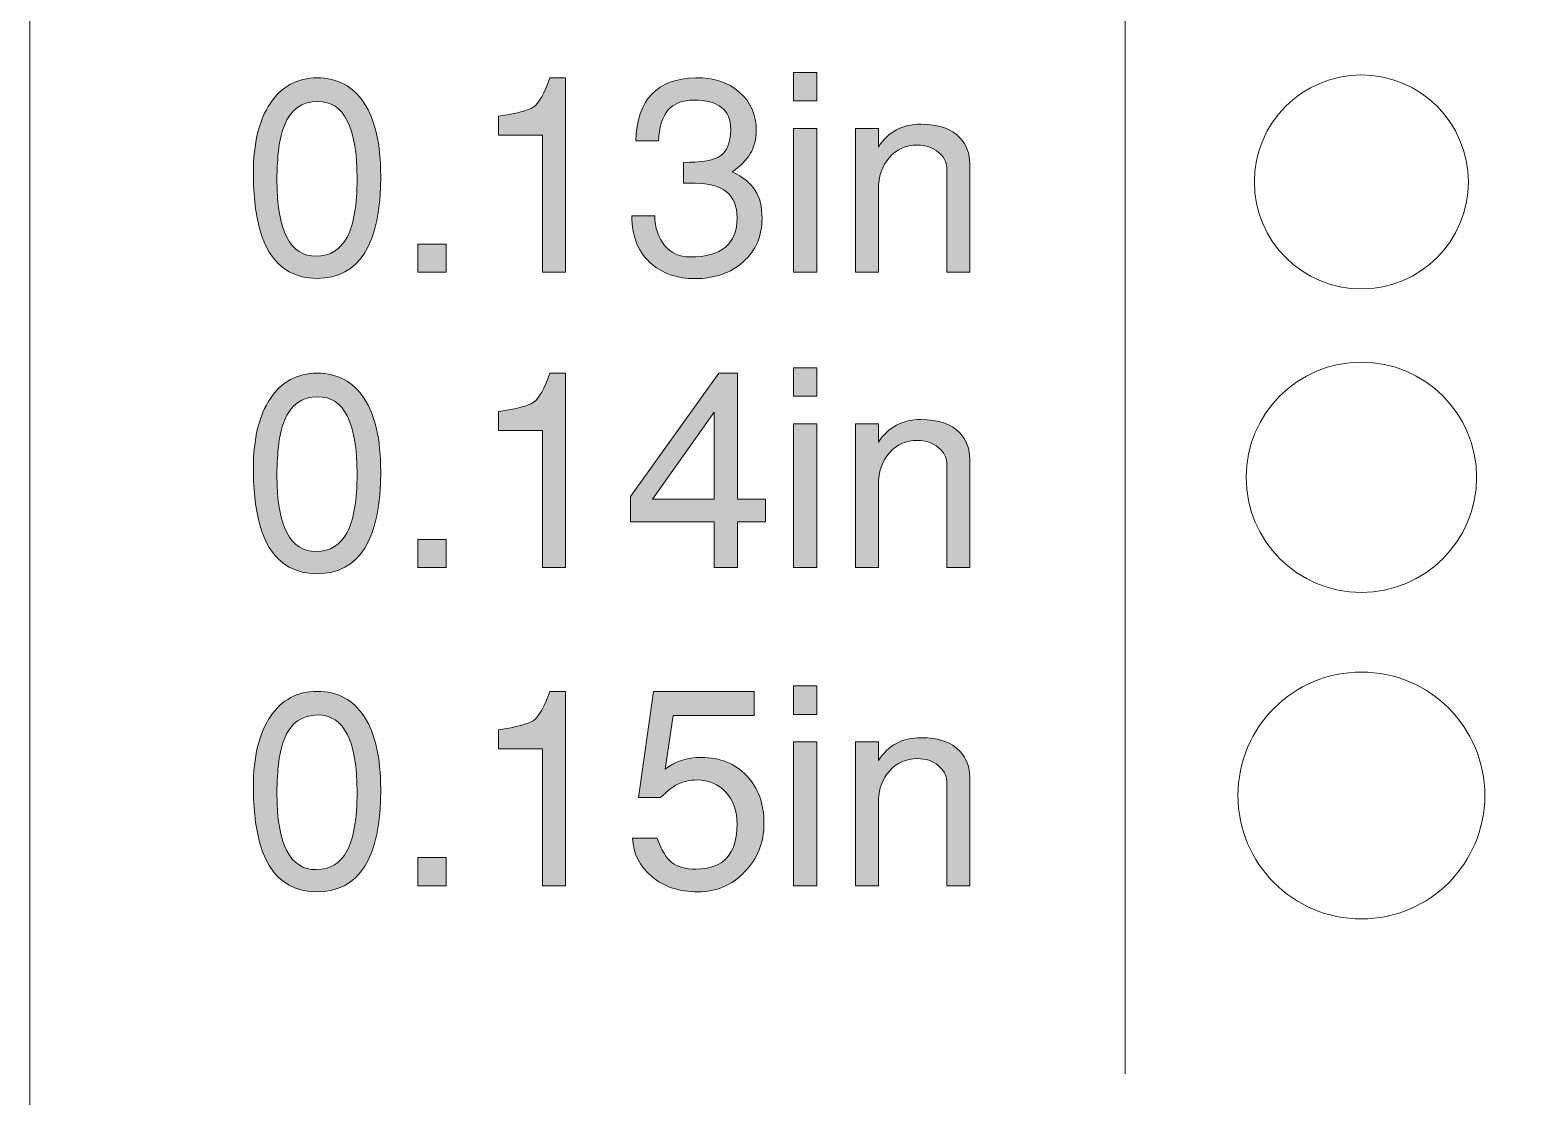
# Model space of a CAD drawing. Header units: inches. Extents: x 1.04 to 10.11, y -6.95 to -1.5.
# Drawn here: x 1.041 to 1.942, y -4.195 to -3.547 of the extents above; entities that cross this region are included whole.
import ezdxf

# ---------------------------------------------------------------- set-up
doc = ezdxf.new("R2010")
doc.units = ezdxf.units.IN
doc.header["$MEASUREMENT"] = 0
doc.layers.add('Layer 1', color=7, linetype='Continuous')

# ---------------------------------------------------------------- blocks, each defined once
blk = doc.blocks.new('block 88')
at = {"layer": 'Layer 1', "true_color": 0xed1f24}
h = blk.add_hatch(color=240, dxfattribs=at)
h.dxf.hatch_style = 2
edge = h.paths.add_edge_path()
edge.add_spline(control_points=[(1.2538, -3.63542), (1.2538, -3.67698), (1.24091, -3.69776), (1.21514, -3.69776), (1.18936, -3.69776), (1.17647, -3.67643), (1.17647, -3.63376), (1.17647, -3.61565), (1.17991, -3.60148), (1.1868, -3.59126), (1.19369, -3.58103), (1.20314, -3.57593), (1.21514, -3.57593), (1.22758, -3.57593), (1.23714, -3.58103), (1.2438, -3.59126), (1.25047, -3.60148), (1.2538, -3.6162), (1.2538, -3.63542)], knot_values=[0, 0, 0, 0, 1, 1, 1, 2, 2, 2, 3, 3, 3, 4, 4, 4, 5, 5, 5, 6, 6, 6, 6], degree=3, periodic=1)
edge = h.paths.add_edge_path()
edge.add_spline(control_points=[(1.23947, -3.63692), (1.23947, -3.60581), (1.23152, -3.59026), (1.21564, -3.59026), (1.20597, -3.59026), (1.19919, -3.59509), (1.1953, -3.60476), (1.1923, -3.6122), (1.1908, -3.62326), (1.1908, -3.63793), (1.1908, -3.66892), (1.19874, -3.68437), (1.21463, -3.68426), (1.22319, -3.68415), (1.22947, -3.68028), (1.23347, -3.67268), (1.23747, -3.66507), (1.23947, -3.65315), (1.23947, -3.63692)], knot_values=[0, 0, 0, 0, 1, 1, 1, 2, 2, 2, 3, 3, 3, 4, 4, 4, 5, 5, 5, 6, 6, 6, 6], degree=3, periodic=1)
h = blk.add_hatch(color=240, dxfattribs=at)
h.dxf.hatch_style = 2
edge = h.paths.add_edge_path()
edge.add_spline(control_points=[(1.36613, -3.69409), (1.36613, -3.69409), (1.35213, -3.69409), (1.35213, -3.69409), (1.35213, -3.69409), (1.35213, -3.61076), (1.35213, -3.61076), (1.35213, -3.61076), (1.3253, -3.61076), (1.3253, -3.61076), (1.3253, -3.61076), (1.3253, -3.59926), (1.3253, -3.59926), (1.33641, -3.59759), (1.34347, -3.59576), (1.34646, -3.59376), (1.35002, -3.59121), (1.35335, -3.58526), (1.35647, -3.57593), (1.35647, -3.57593), (1.36613, -3.57593), (1.36613, -3.57593), (1.36613, -3.57593), (1.36613, -3.69409), (1.36613, -3.69409)], knot_values=[0, 0, 0, 0, 1, 1, 1, 2, 2, 2, 3, 3, 3, 4, 4, 4, 5, 5, 5, 6, 6, 6, 7, 7, 7, 8, 8, 8, 8], degree=3, periodic=1)
h = blk.add_hatch(color=240, dxfattribs=at)
h.dxf.hatch_style = 2
edge = h.paths.add_edge_path()
edge.add_spline(control_points=[(1.48547, -3.66126), (1.48547, -3.67204), (1.48166, -3.68084), (1.47405, -3.68768), (1.46644, -3.69451), (1.45664, -3.69792), (1.44463, -3.69792), (1.43419, -3.69792), (1.42552, -3.69503), (1.41864, -3.68926), (1.41052, -3.68248), (1.40641, -3.67265), (1.4063, -3.65976), (1.4063, -3.65976), (1.4203, -3.65976), (1.4203, -3.65976), (1.42042, -3.66709), (1.42241, -3.67309), (1.4263, -3.67776), (1.43019, -3.68243), (1.43536, -3.68476), (1.44181, -3.68476), (1.4608, -3.68476), (1.4703, -3.67682), (1.4703, -3.66092), (1.4703, -3.64693), (1.46181, -3.63993), (1.4448, -3.63993), (1.44269, -3.63993), (1.44036, -3.63993), (1.43781, -3.63993), (1.43781, -3.63993), (1.43781, -3.62726), (1.43781, -3.62726), (1.44792, -3.62726), (1.45486, -3.62626), (1.45864, -3.62426), (1.46386, -3.62148), (1.46647, -3.61582), (1.46647, -3.60726), (1.46647, -3.59537), (1.45897, -3.58942), (1.44397, -3.58942), (1.43019, -3.58942), (1.42308, -3.5977), (1.42263, -3.61426), (1.42263, -3.61426), (1.40881, -3.61426), (1.40881, -3.61426), (1.40958, -3.58904), (1.42169, -3.57626), (1.44514, -3.57593), (1.45591, -3.5757), (1.46475, -3.57857), (1.47164, -3.58451), (1.47852, -3.59045), (1.48197, -3.59831), (1.48197, -3.60809), (1.48197, -3.61831), (1.47708, -3.62659), (1.46731, -3.63293), (1.47386, -3.63615), (1.47852, -3.63993), (1.4813, -3.64426), (1.48408, -3.64859), (1.48547, -3.65426), (1.48547, -3.66126)], knot_values=[0, 0, 0, 0, 1, 1, 1, 2, 2, 2, 3, 3, 3, 4, 4, 4, 5, 5, 5, 6, 6, 6, 7, 7, 7, 8, 8, 8, 9, 9, 9, 10, 10, 10, 11, 11, 11, 12, 12, 12, 13, 13, 13, 14, 14, 14, 15, 15, 15, 16, 16, 16, 17, 17, 17, 18, 18, 18, 19, 19, 19, 20, 20, 20, 21, 21, 21, 22, 22, 22, 22], degree=3, periodic=1)
h = blk.add_hatch(color=240, dxfattribs=at)
h.dxf.hatch_style = 2
h.paths.add_polyline_path([(1.51864, -3.58993), (1.50464, -3.58993), (1.50464, -3.57259), (1.51864, -3.57259)])
h.paths.add_polyline_path([(1.51864, -3.69409), (1.50464, -3.69409), (1.50464, -3.60659), (1.51864, -3.60659)])
h = blk.add_hatch(color=240, dxfattribs=at)
h.dxf.hatch_style = 2
edge = h.paths.add_edge_path()
edge.add_spline(control_points=[(1.61163, -3.69409), (1.61163, -3.69409), (1.59763, -3.69409), (1.59763, -3.69409), (1.59763, -3.69409), (1.59763, -3.63043), (1.59763, -3.63043), (1.59763, -3.62698), (1.59591, -3.62384), (1.59246, -3.62101), (1.58902, -3.61818), (1.5848, -3.61676), (1.57979, -3.61676), (1.5729, -3.61676), (1.56724, -3.61929), (1.5628, -3.62434), (1.55835, -3.6294), (1.55613, -3.63582), (1.55613, -3.64359), (1.55613, -3.64359), (1.55613, -3.69409), (1.55613, -3.69409), (1.55613, -3.69409), (1.54213, -3.69409), (1.54213, -3.69409), (1.54213, -3.69409), (1.54213, -3.60659), (1.54213, -3.60659), (1.54213, -3.60659), (1.55613, -3.60659), (1.55613, -3.60659), (1.55613, -3.60659), (1.55613, -3.61793), (1.55613, -3.61793), (1.56213, -3.6087), (1.57074, -3.60409), (1.58196, -3.60409), (1.59263, -3.60409), (1.60052, -3.60682), (1.60563, -3.61226), (1.60963, -3.61648), (1.61163, -3.62181), (1.61163, -3.62826), (1.61163, -3.62826), (1.61163, -3.69409), (1.61163, -3.69409)], knot_values=[0, 0, 0, 0, 1, 1, 1, 2, 2, 2, 3, 3, 3, 4, 4, 4, 5, 5, 5, 6, 6, 6, 7, 7, 7, 8, 8, 8, 9, 9, 9, 10, 10, 10, 11, 11, 11, 12, 12, 12, 13, 13, 13, 14, 14, 14, 15, 15, 15, 15], degree=3, periodic=1)
h = blk.add_hatch(color=240, dxfattribs=at)
h.dxf.hatch_style = 2
h.paths.add_polyline_path([(1.29363, -3.69409), (1.2763, -3.69409), (1.2763, -3.67693), (1.29363, -3.67693)])
at = {"layer": 'Layer 1', "lineweight": 0}
for points in [[(1.51864, -3.58993), (1.50464, -3.58993), (1.50464, -3.57259), (1.51864, -3.57259), (1.51864, -3.58993)], [(1.51864, -3.69409), (1.50464, -3.69409), (1.50464, -3.60659), (1.51864, -3.60659), (1.51864, -3.69409)], [(1.29363, -3.69409), (1.2763, -3.69409), (1.2763, -3.67693), (1.29363, -3.67693), (1.29363, -3.69409)]]:
    blk.add_lwpolyline(points, dxfattribs=at)
for points, knots in [([(1.2538, -3.63542), (1.2538, -3.67698), (1.24091, -3.69776), (1.21514, -3.69776), (1.18936, -3.69776), (1.17647, -3.67643), (1.17647, -3.63376), (1.17647, -3.61565), (1.17991, -3.60148), (1.1868, -3.59126), (1.19369, -3.58103), (1.20314, -3.57593), (1.21514, -3.57593), (1.22758, -3.57593), (1.23714, -3.58103), (1.2438, -3.59126), (1.25047, -3.60148), (1.2538, -3.6162), (1.2538, -3.63542)], [0, 0, 0, 0, 1, 1, 1, 2, 2, 2, 3, 3, 3, 4, 4, 4, 5, 5, 5, 6, 6, 6, 6]), ([(1.36613, -3.69409), (1.36613, -3.69409), (1.35213, -3.69409), (1.35213, -3.69409), (1.35213, -3.69409), (1.35213, -3.61076), (1.35213, -3.61076), (1.35213, -3.61076), (1.3253, -3.61076), (1.3253, -3.61076), (1.3253, -3.61076), (1.3253, -3.59926), (1.3253, -3.59926), (1.33641, -3.59759), (1.34347, -3.59576), (1.34646, -3.59376), (1.35002, -3.59121), (1.35335, -3.58526), (1.35647, -3.57593), (1.35647, -3.57593), (1.36613, -3.57593), (1.36613, -3.57593), (1.36613, -3.57593), (1.36613, -3.69409), (1.36613, -3.69409)], [0, 0, 0, 0, 1, 1, 1, 2, 2, 2, 3, 3, 3, 4, 4, 4, 5, 5, 5, 6, 6, 6, 7, 7, 7, 8, 8, 8, 8]), ([(1.48547, -3.66126), (1.48547, -3.67204), (1.48166, -3.68084), (1.47405, -3.68768), (1.46644, -3.69451), (1.45664, -3.69792), (1.44463, -3.69792), (1.43419, -3.69792), (1.42552, -3.69503), (1.41864, -3.68926), (1.41052, -3.68248), (1.40641, -3.67265), (1.4063, -3.65976), (1.4063, -3.65976), (1.4203, -3.65976), (1.4203, -3.65976), (1.42042, -3.66709), (1.42241, -3.67309), (1.4263, -3.67776), (1.43019, -3.68243), (1.43536, -3.68476), (1.44181, -3.68476), (1.4608, -3.68476), (1.4703, -3.67682), (1.4703, -3.66092), (1.4703, -3.64693), (1.46181, -3.63993), (1.4448, -3.63993), (1.44269, -3.63993), (1.44036, -3.63993), (1.43781, -3.63993), (1.43781, -3.63993), (1.43781, -3.62726), (1.43781, -3.62726), (1.44792, -3.62726), (1.45486, -3.62626), (1.45864, -3.62426), (1.46386, -3.62148), (1.46647, -3.61582), (1.46647, -3.60726), (1.46647, -3.59537), (1.45897, -3.58942), (1.44397, -3.58942), (1.43019, -3.58942), (1.42308, -3.5977), (1.42263, -3.61426), (1.42263, -3.61426), (1.40881, -3.61426), (1.40881, -3.61426), (1.40958, -3.58904), (1.42169, -3.57626), (1.44514, -3.57593), (1.45591, -3.5757), (1.46475, -3.57857), (1.47164, -3.58451), (1.47852, -3.59045), (1.48197, -3.59831), (1.48197, -3.60809), (1.48197, -3.61831), (1.47708, -3.62659), (1.46731, -3.63293), (1.47386, -3.63615), (1.47852, -3.63993), (1.4813, -3.64426), (1.48408, -3.64859), (1.48547, -3.65426), (1.48547, -3.66126)], [0, 0, 0, 0, 1, 1, 1, 2, 2, 2, 3, 3, 3, 4, 4, 4, 5, 5, 5, 6, 6, 6, 7, 7, 7, 8, 8, 8, 9, 9, 9, 10, 10, 10, 11, 11, 11, 12, 12, 12, 13, 13, 13, 14, 14, 14, 15, 15, 15, 16, 16, 16, 17, 17, 17, 18, 18, 18, 19, 19, 19, 20, 20, 20, 21, 21, 21, 22, 22, 22, 22]), ([(1.23947, -3.63692), (1.23947, -3.60581), (1.23152, -3.59026), (1.21564, -3.59026), (1.20597, -3.59026), (1.19919, -3.59509), (1.1953, -3.60476), (1.1923, -3.6122), (1.1908, -3.62326), (1.1908, -3.63793), (1.1908, -3.66892), (1.19874, -3.68437), (1.21463, -3.68426), (1.22319, -3.68415), (1.22947, -3.68028), (1.23347, -3.67268), (1.23747, -3.66507), (1.23947, -3.65315), (1.23947, -3.63692)], [0, 0, 0, 0, 1, 1, 1, 2, 2, 2, 3, 3, 3, 4, 4, 4, 5, 5, 5, 6, 6, 6, 6]), ([(1.61163, -3.69409), (1.61163, -3.69409), (1.59763, -3.69409), (1.59763, -3.69409), (1.59763, -3.69409), (1.59763, -3.63043), (1.59763, -3.63043), (1.59763, -3.62698), (1.59591, -3.62384), (1.59246, -3.62101), (1.58902, -3.61818), (1.5848, -3.61676), (1.57979, -3.61676), (1.5729, -3.61676), (1.56724, -3.61929), (1.5628, -3.62434), (1.55835, -3.6294), (1.55613, -3.63582), (1.55613, -3.64359), (1.55613, -3.64359), (1.55613, -3.69409), (1.55613, -3.69409), (1.55613, -3.69409), (1.54213, -3.69409), (1.54213, -3.69409), (1.54213, -3.69409), (1.54213, -3.60659), (1.54213, -3.60659), (1.54213, -3.60659), (1.55613, -3.60659), (1.55613, -3.60659), (1.55613, -3.60659), (1.55613, -3.61793), (1.55613, -3.61793), (1.56213, -3.6087), (1.57074, -3.60409), (1.58196, -3.60409), (1.59263, -3.60409), (1.60052, -3.60682), (1.60563, -3.61226), (1.60963, -3.61648), (1.61163, -3.62181), (1.61163, -3.62826), (1.61163, -3.62826), (1.61163, -3.69409), (1.61163, -3.69409)], [0, 0, 0, 0, 1, 1, 1, 2, 2, 2, 3, 3, 3, 4, 4, 4, 5, 5, 5, 6, 6, 6, 7, 7, 7, 8, 8, 8, 9, 9, 9, 10, 10, 10, 11, 11, 11, 12, 12, 12, 13, 13, 13, 14, 14, 14, 15, 15, 15, 15])]:
    blk.add_open_spline(points, degree=3, knots=knots, dxfattribs=at)
blk = doc.blocks.new('block 87')
at = {"layer": 'Layer 1'}
blk.add_blockref('block 88', (0, 0), dxfattribs=at)
blk = doc.blocks.new('block 86')
at = {"layer": 'Layer 1'}
blk.add_blockref('block 87', (0, 0), dxfattribs=at)
blk = doc.blocks.new('block 85')
at = {"layer": 'Layer 1', "color": 7, "lineweight": 5, "true_color": 0xffffff}
blk.add_open_spline([(1.84949, -3.57416), (1.8854, -3.57416), (1.9145, -3.60327), (1.9145, -3.63919), (1.9145, -3.67508), (1.8854, -3.70418), (1.84949, -3.70418), (1.81361, -3.70418), (1.7845, -3.67508), (1.7845, -3.63919), (1.7845, -3.60327), (1.81361, -3.57416), (1.84949, -3.57416)], degree=3, knots=[0, 0, 0, 0, 1, 1, 1, 2, 2, 2, 3, 3, 3, 4, 4, 4, 4], dxfattribs=at)
at = {"layer": 'Layer 1'}
blk.add_blockref('block 86', (0, 0), dxfattribs=at)
blk = doc.blocks.new('block 92')
at = {"layer": 'Layer 1', "true_color": 0xed1f24}
h = blk.add_hatch(color=240, dxfattribs=at)
h.dxf.hatch_style = 2
edge = h.paths.add_edge_path()
edge.add_spline(control_points=[(1.2538, -3.8149), (1.2538, -3.85646), (1.24091, -3.87724), (1.21514, -3.87724), (1.18936, -3.87724), (1.17647, -3.8559), (1.17647, -3.81323), (1.17647, -3.79513), (1.17991, -3.78096), (1.1868, -3.77074), (1.19369, -3.76051), (1.20314, -3.75541), (1.21514, -3.75541), (1.22758, -3.75541), (1.23714, -3.76051), (1.2438, -3.77074), (1.25047, -3.78096), (1.2538, -3.79568), (1.2538, -3.8149)], knot_values=[0, 0, 0, 0, 1, 1, 1, 2, 2, 2, 3, 3, 3, 4, 4, 4, 5, 5, 5, 6, 6, 6, 6], degree=3, periodic=1)
edge = h.paths.add_edge_path()
edge.add_spline(control_points=[(1.23947, -3.8164), (1.23947, -3.78529), (1.23152, -3.76973), (1.21564, -3.76973), (1.20597, -3.76973), (1.19919, -3.77457), (1.1953, -3.78423), (1.1923, -3.79168), (1.1908, -3.80273), (1.1908, -3.8174), (1.1908, -3.8484), (1.19874, -3.86385), (1.21463, -3.86374), (1.22319, -3.86363), (1.22947, -3.85976), (1.23347, -3.85215), (1.23747, -3.84454), (1.23947, -3.83263), (1.23947, -3.8164)], knot_values=[0, 0, 0, 0, 1, 1, 1, 2, 2, 2, 3, 3, 3, 4, 4, 4, 5, 5, 5, 6, 6, 6, 6], degree=3, periodic=1)
h = blk.add_hatch(color=240, dxfattribs=at)
h.dxf.hatch_style = 2
edge = h.paths.add_edge_path()
edge.add_spline(control_points=[(1.36613, -3.87357), (1.36613, -3.87357), (1.35213, -3.87357), (1.35213, -3.87357), (1.35213, -3.87357), (1.35213, -3.79024), (1.35213, -3.79024), (1.35213, -3.79024), (1.3253, -3.79024), (1.3253, -3.79024), (1.3253, -3.79024), (1.3253, -3.77873), (1.3253, -3.77873), (1.33641, -3.77707), (1.34347, -3.77523), (1.34646, -3.77323), (1.35002, -3.77068), (1.35335, -3.76474), (1.35647, -3.75541), (1.35647, -3.75541), (1.36613, -3.75541), (1.36613, -3.75541), (1.36613, -3.75541), (1.36613, -3.87357), (1.36613, -3.87357)], knot_values=[0, 0, 0, 0, 1, 1, 1, 2, 2, 2, 3, 3, 3, 4, 4, 4, 5, 5, 5, 6, 6, 6, 7, 7, 7, 8, 8, 8, 8], degree=3, periodic=1)
h = blk.add_hatch(color=240, dxfattribs=at)
h.dxf.hatch_style = 2
h.paths.add_polyline_path([(1.48764, -3.84574), (1.47047, -3.84574), (1.47047, -3.87357), (1.45647, -3.87357), (1.45647, -3.84574), (1.40564, -3.84574), (1.40564, -3.83023), (1.4593, -3.75541), (1.47047, -3.75541), (1.47047, -3.8319), (1.48764, -3.8319)])
h.paths.add_polyline_path([(1.45647, -3.8319), (1.45647, -3.77908), (1.419, -3.8319)])
h = blk.add_hatch(color=240, dxfattribs=at)
h.dxf.hatch_style = 2
h.paths.add_polyline_path([(1.51864, -3.7694), (1.50464, -3.7694), (1.50464, -3.75207), (1.51864, -3.75207)])
h.paths.add_polyline_path([(1.51864, -3.87357), (1.50464, -3.87357), (1.50464, -3.78607), (1.51864, -3.78607)])
h = blk.add_hatch(color=240, dxfattribs=at)
h.dxf.hatch_style = 2
edge = h.paths.add_edge_path()
edge.add_spline(control_points=[(1.61163, -3.87357), (1.61163, -3.87357), (1.59763, -3.87357), (1.59763, -3.87357), (1.59763, -3.87357), (1.59763, -3.8099), (1.59763, -3.8099), (1.59763, -3.80646), (1.59591, -3.80332), (1.59246, -3.80048), (1.58902, -3.79765), (1.5848, -3.79624), (1.57979, -3.79624), (1.5729, -3.79624), (1.56724, -3.79877), (1.5628, -3.80382), (1.55835, -3.80888), (1.55613, -3.81529), (1.55613, -3.82307), (1.55613, -3.82307), (1.55613, -3.87357), (1.55613, -3.87357), (1.55613, -3.87357), (1.54213, -3.87357), (1.54213, -3.87357), (1.54213, -3.87357), (1.54213, -3.78607), (1.54213, -3.78607), (1.54213, -3.78607), (1.55613, -3.78607), (1.55613, -3.78607), (1.55613, -3.78607), (1.55613, -3.7974), (1.55613, -3.7974), (1.56213, -3.78818), (1.57074, -3.78357), (1.58196, -3.78357), (1.59263, -3.78357), (1.60052, -3.7863), (1.60563, -3.79173), (1.60963, -3.79596), (1.61163, -3.80129), (1.61163, -3.80773), (1.61163, -3.80773), (1.61163, -3.87357), (1.61163, -3.87357)], knot_values=[0, 0, 0, 0, 1, 1, 1, 2, 2, 2, 3, 3, 3, 4, 4, 4, 5, 5, 5, 6, 6, 6, 7, 7, 7, 8, 8, 8, 9, 9, 9, 10, 10, 10, 11, 11, 11, 12, 12, 12, 13, 13, 13, 14, 14, 14, 15, 15, 15, 15], degree=3, periodic=1)
h = blk.add_hatch(color=240, dxfattribs=at)
h.dxf.hatch_style = 2
h.paths.add_polyline_path([(1.29363, -3.87357), (1.2763, -3.87357), (1.2763, -3.8564), (1.29363, -3.8564)])
at = {"layer": 'Layer 1', "lineweight": 0}
for points in [[(1.48764, -3.84574), (1.47047, -3.84574), (1.47047, -3.87357), (1.45647, -3.87357), (1.45647, -3.84574), (1.40564, -3.84574), (1.40564, -3.83023), (1.4593, -3.75541), (1.47047, -3.75541), (1.47047, -3.8319), (1.48764, -3.8319), (1.48764, -3.84574)], [(1.51864, -3.7694), (1.50464, -3.7694), (1.50464, -3.75207), (1.51864, -3.75207), (1.51864, -3.7694)], [(1.45647, -3.8319), (1.45647, -3.77908), (1.419, -3.8319), (1.45647, -3.8319)], [(1.51864, -3.87357), (1.50464, -3.87357), (1.50464, -3.78607), (1.51864, -3.78607), (1.51864, -3.87357)], [(1.29363, -3.87357), (1.2763, -3.87357), (1.2763, -3.8564), (1.29363, -3.8564), (1.29363, -3.87357)]]:
    blk.add_lwpolyline(points, dxfattribs=at)
for points, knots in [([(1.2538, -3.8149), (1.2538, -3.85646), (1.24091, -3.87724), (1.21514, -3.87724), (1.18936, -3.87724), (1.17647, -3.8559), (1.17647, -3.81323), (1.17647, -3.79513), (1.17991, -3.78096), (1.1868, -3.77074), (1.19369, -3.76051), (1.20314, -3.75541), (1.21514, -3.75541), (1.22758, -3.75541), (1.23714, -3.76051), (1.2438, -3.77074), (1.25047, -3.78096), (1.2538, -3.79568), (1.2538, -3.8149)], [0, 0, 0, 0, 1, 1, 1, 2, 2, 2, 3, 3, 3, 4, 4, 4, 5, 5, 5, 6, 6, 6, 6]), ([(1.36613, -3.87357), (1.36613, -3.87357), (1.35213, -3.87357), (1.35213, -3.87357), (1.35213, -3.87357), (1.35213, -3.79024), (1.35213, -3.79024), (1.35213, -3.79024), (1.3253, -3.79024), (1.3253, -3.79024), (1.3253, -3.79024), (1.3253, -3.77873), (1.3253, -3.77873), (1.33641, -3.77707), (1.34347, -3.77523), (1.34646, -3.77323), (1.35002, -3.77068), (1.35335, -3.76474), (1.35647, -3.75541), (1.35647, -3.75541), (1.36613, -3.75541), (1.36613, -3.75541), (1.36613, -3.75541), (1.36613, -3.87357), (1.36613, -3.87357)], [0, 0, 0, 0, 1, 1, 1, 2, 2, 2, 3, 3, 3, 4, 4, 4, 5, 5, 5, 6, 6, 6, 7, 7, 7, 8, 8, 8, 8]), ([(1.23947, -3.8164), (1.23947, -3.78529), (1.23152, -3.76973), (1.21564, -3.76973), (1.20597, -3.76973), (1.19919, -3.77457), (1.1953, -3.78423), (1.1923, -3.79168), (1.1908, -3.80273), (1.1908, -3.8174), (1.1908, -3.8484), (1.19874, -3.86385), (1.21463, -3.86374), (1.22319, -3.86363), (1.22947, -3.85976), (1.23347, -3.85215), (1.23747, -3.84454), (1.23947, -3.83263), (1.23947, -3.8164)], [0, 0, 0, 0, 1, 1, 1, 2, 2, 2, 3, 3, 3, 4, 4, 4, 5, 5, 5, 6, 6, 6, 6]), ([(1.61163, -3.87357), (1.61163, -3.87357), (1.59763, -3.87357), (1.59763, -3.87357), (1.59763, -3.87357), (1.59763, -3.8099), (1.59763, -3.8099), (1.59763, -3.80646), (1.59591, -3.80332), (1.59246, -3.80048), (1.58902, -3.79765), (1.5848, -3.79624), (1.57979, -3.79624), (1.5729, -3.79624), (1.56724, -3.79877), (1.5628, -3.80382), (1.55835, -3.80888), (1.55613, -3.81529), (1.55613, -3.82307), (1.55613, -3.82307), (1.55613, -3.87357), (1.55613, -3.87357), (1.55613, -3.87357), (1.54213, -3.87357), (1.54213, -3.87357), (1.54213, -3.87357), (1.54213, -3.78607), (1.54213, -3.78607), (1.54213, -3.78607), (1.55613, -3.78607), (1.55613, -3.78607), (1.55613, -3.78607), (1.55613, -3.7974), (1.55613, -3.7974), (1.56213, -3.78818), (1.57074, -3.78357), (1.58196, -3.78357), (1.59263, -3.78357), (1.60052, -3.7863), (1.60563, -3.79173), (1.60963, -3.79596), (1.61163, -3.80129), (1.61163, -3.80773), (1.61163, -3.80773), (1.61163, -3.87357), (1.61163, -3.87357)], [0, 0, 0, 0, 1, 1, 1, 2, 2, 2, 3, 3, 3, 4, 4, 4, 5, 5, 5, 6, 6, 6, 7, 7, 7, 8, 8, 8, 9, 9, 9, 10, 10, 10, 11, 11, 11, 12, 12, 12, 13, 13, 13, 14, 14, 14, 15, 15, 15, 15])]:
    blk.add_open_spline(points, degree=3, knots=knots, dxfattribs=at)
blk = doc.blocks.new('block 91')
at = {"layer": 'Layer 1'}
blk.add_blockref('block 92', (0, 0), dxfattribs=at)
blk = doc.blocks.new('block 90')
at = {"layer": 'Layer 1'}
blk.add_blockref('block 91', (0, 0), dxfattribs=at)
blk = doc.blocks.new('block 89')
at = {"layer": 'Layer 1', "color": 7, "lineweight": 5, "true_color": 0xffffff}
blk.add_open_spline([(1.84949, -3.74865), (1.88816, -3.74865), (1.91949, -3.78001), (1.91949, -3.81866), (1.91949, -3.85732), (1.88816, -3.88865), (1.84949, -3.88865), (1.81084, -3.88865), (1.77951, -3.85732), (1.77951, -3.81866), (1.77951, -3.78001), (1.81084, -3.74865), (1.84949, -3.74865)], degree=3, knots=[0, 0, 0, 0, 1, 1, 1, 2, 2, 2, 3, 3, 3, 4, 4, 4, 4], dxfattribs=at)
at = {"layer": 'Layer 1'}
blk.add_blockref('block 90', (0, 0), dxfattribs=at)
blk = doc.blocks.new('block 96')
at = {"layer": 'Layer 1', "true_color": 0xed1f24}
h = blk.add_hatch(color=240, dxfattribs=at)
h.dxf.hatch_style = 2
edge = h.paths.add_edge_path()
edge.add_spline(control_points=[(1.2538, -4.00827), (1.2538, -4.04983), (1.24091, -4.0706), (1.21514, -4.0706), (1.18936, -4.0706), (1.17647, -4.04927), (1.17647, -4.0066), (1.17647, -3.98849), (1.17991, -3.97432), (1.1868, -3.9641), (1.19369, -3.95388), (1.20314, -3.94877), (1.21514, -3.94877), (1.22758, -3.94877), (1.23714, -3.95388), (1.2438, -3.9641), (1.25047, -3.97432), (1.2538, -3.98905), (1.2538, -4.00827)], knot_values=[0, 0, 0, 0, 1, 1, 1, 2, 2, 2, 3, 3, 3, 4, 4, 4, 5, 5, 5, 6, 6, 6, 6], degree=3, periodic=1)
edge = h.paths.add_edge_path()
edge.add_spline(control_points=[(1.23947, -4.00977), (1.23947, -3.97866), (1.23152, -3.9631), (1.21564, -3.9631), (1.20597, -3.9631), (1.19919, -3.96794), (1.1953, -3.9776), (1.1923, -3.98505), (1.1908, -3.9961), (1.1908, -4.01077), (1.1908, -4.04177), (1.19874, -4.05722), (1.21463, -4.0571), (1.22319, -4.05699), (1.22947, -4.05313), (1.23347, -4.04552), (1.23747, -4.03791), (1.23947, -4.02599), (1.23947, -4.00977)], knot_values=[0, 0, 0, 0, 1, 1, 1, 2, 2, 2, 3, 3, 3, 4, 4, 4, 5, 5, 5, 6, 6, 6, 6], degree=3, periodic=1)
h = blk.add_hatch(color=240, dxfattribs=at)
h.dxf.hatch_style = 2
edge = h.paths.add_edge_path()
edge.add_spline(control_points=[(1.36613, -4.06694), (1.36613, -4.06694), (1.35213, -4.06694), (1.35213, -4.06694), (1.35213, -4.06694), (1.35213, -3.9836), (1.35213, -3.9836), (1.35213, -3.9836), (1.3253, -3.9836), (1.3253, -3.9836), (1.3253, -3.9836), (1.3253, -3.9721), (1.3253, -3.9721), (1.33641, -3.97043), (1.34347, -3.9686), (1.34646, -3.9666), (1.35002, -3.96405), (1.35335, -3.9581), (1.35647, -3.94877), (1.35647, -3.94877), (1.36613, -3.94877), (1.36613, -3.94877), (1.36613, -3.94877), (1.36613, -4.06694), (1.36613, -4.06694)], knot_values=[0, 0, 0, 0, 1, 1, 1, 2, 2, 2, 3, 3, 3, 4, 4, 4, 5, 5, 5, 6, 6, 6, 7, 7, 7, 8, 8, 8, 8], degree=3, periodic=1)
h = blk.add_hatch(color=240, dxfattribs=at)
h.dxf.hatch_style = 2
edge = h.paths.add_edge_path()
edge.add_spline(control_points=[(1.48664, -4.0291), (1.48664, -4.04066), (1.48272, -4.05046), (1.47489, -4.05852), (1.46705, -4.06658), (1.45758, -4.0706), (1.44647, -4.0706), (1.43525, -4.0706), (1.42592, -4.06749), (1.41847, -4.06127), (1.41102, -4.05505), (1.40714, -4.04727), (1.40681, -4.03794), (1.40681, -4.03794), (1.42181, -4.03794), (1.42181, -4.03794), (1.42436, -4.04527), (1.42733, -4.05025), (1.43072, -4.05285), (1.43411, -4.05546), (1.43897, -4.05677), (1.44531, -4.05677), (1.46197, -4.05677), (1.4703, -4.04766), (1.4703, -4.02943), (1.4703, -4.02144), (1.46802, -4.01497), (1.46347, -4.01002), (1.45892, -4.00507), (1.45314, -4.0026), (1.44614, -4.0026), (1.44136, -4.0026), (1.4373, -4.00349), (1.43397, -4.00527), (1.4313, -4.0066), (1.42791, -4.00927), (1.4238, -4.01327), (1.4238, -4.01327), (1.41047, -4.01327), (1.41047, -4.01327), (1.41047, -4.01327), (1.41947, -3.94877), (1.41947, -3.94877), (1.41947, -3.94877), (1.48064, -3.94877), (1.48064, -3.94877), (1.48064, -3.94877), (1.48064, -3.96343), (1.48064, -3.96343), (1.48064, -3.96343), (1.43139, -3.96343), (1.43139, -3.96343), (1.43139, -3.96343), (1.42666, -3.99611), (1.42666, -3.99611), (1.43244, -3.99133), (1.43971, -3.98893), (1.44849, -3.98893), (1.45993, -3.98893), (1.46914, -3.99263), (1.47614, -4.00002), (1.48314, -4.00741), (1.48664, -4.0171), (1.48664, -4.0291)], knot_values=[0, 0, 0, 0, 1, 1, 1, 2, 2, 2, 3, 3, 3, 4, 4, 4, 5, 5, 5, 6, 6, 6, 7, 7, 7, 8, 8, 8, 9, 9, 9, 10, 10, 10, 11, 11, 11, 12, 12, 12, 13, 13, 13, 14, 14, 14, 15, 15, 15, 16, 16, 16, 17, 17, 17, 18, 18, 18, 19, 19, 19, 20, 20, 20, 21, 21, 21, 21], degree=3, periodic=1)
h = blk.add_hatch(color=240, dxfattribs=at)
h.dxf.hatch_style = 2
h.paths.add_polyline_path([(1.51864, -3.96277), (1.50464, -3.96277), (1.50464, -3.94543), (1.51864, -3.94543)])
h.paths.add_polyline_path([(1.51864, -4.06694), (1.50464, -4.06694), (1.50464, -3.97944), (1.51864, -3.97944)])
h = blk.add_hatch(color=240, dxfattribs=at)
h.dxf.hatch_style = 2
edge = h.paths.add_edge_path()
edge.add_spline(control_points=[(1.61163, -4.06694), (1.61163, -4.06694), (1.59763, -4.06694), (1.59763, -4.06694), (1.59763, -4.06694), (1.59763, -4.00327), (1.59763, -4.00327), (1.59763, -3.99982), (1.59591, -3.99668), (1.59246, -3.99385), (1.58902, -3.99102), (1.5848, -3.9896), (1.57979, -3.9896), (1.5729, -3.9896), (1.56724, -3.99213), (1.5628, -3.99719), (1.55835, -4.00224), (1.55613, -4.00866), (1.55613, -4.01643), (1.55613, -4.01643), (1.55613, -4.06694), (1.55613, -4.06694), (1.55613, -4.06694), (1.54213, -4.06694), (1.54213, -4.06694), (1.54213, -4.06694), (1.54213, -3.97944), (1.54213, -3.97944), (1.54213, -3.97944), (1.55613, -3.97944), (1.55613, -3.97944), (1.55613, -3.97944), (1.55613, -3.99077), (1.55613, -3.99077), (1.56213, -3.98155), (1.57074, -3.97694), (1.58196, -3.97694), (1.59263, -3.97694), (1.60052, -3.97966), (1.60563, -3.9851), (1.60963, -3.98933), (1.61163, -3.99466), (1.61163, -4.0011), (1.61163, -4.0011), (1.61163, -4.06694), (1.61163, -4.06694)], knot_values=[0, 0, 0, 0, 1, 1, 1, 2, 2, 2, 3, 3, 3, 4, 4, 4, 5, 5, 5, 6, 6, 6, 7, 7, 7, 8, 8, 8, 9, 9, 9, 10, 10, 10, 11, 11, 11, 12, 12, 12, 13, 13, 13, 14, 14, 14, 15, 15, 15, 15], degree=3, periodic=1)
h = blk.add_hatch(color=240, dxfattribs=at)
h.dxf.hatch_style = 2
h.paths.add_polyline_path([(1.29363, -4.06694), (1.2763, -4.06694), (1.2763, -4.04977), (1.29363, -4.04977)])
at = {"layer": 'Layer 1', "lineweight": 0}
for points in [[(1.51864, -3.96277), (1.50464, -3.96277), (1.50464, -3.94543), (1.51864, -3.94543), (1.51864, -3.96277)], [(1.51864, -4.06694), (1.50464, -4.06694), (1.50464, -3.97944), (1.51864, -3.97944), (1.51864, -4.06694)], [(1.29363, -4.06694), (1.2763, -4.06694), (1.2763, -4.04977), (1.29363, -4.04977), (1.29363, -4.06694)]]:
    blk.add_lwpolyline(points, dxfattribs=at)
for points, knots in [([(1.2538, -4.00827), (1.2538, -4.04983), (1.24091, -4.0706), (1.21514, -4.0706), (1.18936, -4.0706), (1.17647, -4.04927), (1.17647, -4.0066), (1.17647, -3.98849), (1.17991, -3.97432), (1.1868, -3.9641), (1.19369, -3.95388), (1.20314, -3.94877), (1.21514, -3.94877), (1.22758, -3.94877), (1.23714, -3.95388), (1.2438, -3.9641), (1.25047, -3.97432), (1.2538, -3.98905), (1.2538, -4.00827)], [0, 0, 0, 0, 1, 1, 1, 2, 2, 2, 3, 3, 3, 4, 4, 4, 5, 5, 5, 6, 6, 6, 6]), ([(1.36613, -4.06694), (1.36613, -4.06694), (1.35213, -4.06694), (1.35213, -4.06694), (1.35213, -4.06694), (1.35213, -3.9836), (1.35213, -3.9836), (1.35213, -3.9836), (1.3253, -3.9836), (1.3253, -3.9836), (1.3253, -3.9836), (1.3253, -3.9721), (1.3253, -3.9721), (1.33641, -3.97043), (1.34347, -3.9686), (1.34646, -3.9666), (1.35002, -3.96405), (1.35335, -3.9581), (1.35647, -3.94877), (1.35647, -3.94877), (1.36613, -3.94877), (1.36613, -3.94877), (1.36613, -3.94877), (1.36613, -4.06694), (1.36613, -4.06694)], [0, 0, 0, 0, 1, 1, 1, 2, 2, 2, 3, 3, 3, 4, 4, 4, 5, 5, 5, 6, 6, 6, 7, 7, 7, 8, 8, 8, 8]), ([(1.48664, -4.0291), (1.48664, -4.04066), (1.48272, -4.05046), (1.47489, -4.05852), (1.46705, -4.06658), (1.45758, -4.0706), (1.44647, -4.0706), (1.43525, -4.0706), (1.42592, -4.06749), (1.41847, -4.06127), (1.41102, -4.05505), (1.40714, -4.04727), (1.40681, -4.03794), (1.40681, -4.03794), (1.42181, -4.03794), (1.42181, -4.03794), (1.42436, -4.04527), (1.42733, -4.05025), (1.43072, -4.05285), (1.43411, -4.05546), (1.43897, -4.05677), (1.44531, -4.05677), (1.46197, -4.05677), (1.4703, -4.04766), (1.4703, -4.02943), (1.4703, -4.02144), (1.46802, -4.01497), (1.46347, -4.01002), (1.45892, -4.00507), (1.45314, -4.0026), (1.44614, -4.0026), (1.44136, -4.0026), (1.4373, -4.00349), (1.43397, -4.00527), (1.4313, -4.0066), (1.42791, -4.00927), (1.4238, -4.01327), (1.4238, -4.01327), (1.41047, -4.01327), (1.41047, -4.01327), (1.41047, -4.01327), (1.41947, -3.94877), (1.41947, -3.94877), (1.41947, -3.94877), (1.48064, -3.94877), (1.48064, -3.94877), (1.48064, -3.94877), (1.48064, -3.96343), (1.48064, -3.96343), (1.48064, -3.96343), (1.43139, -3.96343), (1.43139, -3.96343), (1.43139, -3.96343), (1.42666, -3.99611), (1.42666, -3.99611), (1.43244, -3.99133), (1.43971, -3.98893), (1.44849, -3.98893), (1.45993, -3.98893), (1.46914, -3.99263), (1.47614, -4.00002), (1.48314, -4.00741), (1.48664, -4.0171), (1.48664, -4.0291)], [0, 0, 0, 0, 1, 1, 1, 2, 2, 2, 3, 3, 3, 4, 4, 4, 5, 5, 5, 6, 6, 6, 7, 7, 7, 8, 8, 8, 9, 9, 9, 10, 10, 10, 11, 11, 11, 12, 12, 12, 13, 13, 13, 14, 14, 14, 15, 15, 15, 16, 16, 16, 17, 17, 17, 18, 18, 18, 19, 19, 19, 20, 20, 20, 21, 21, 21, 21]), ([(1.23947, -4.00977), (1.23947, -3.97866), (1.23152, -3.9631), (1.21564, -3.9631), (1.20597, -3.9631), (1.19919, -3.96794), (1.1953, -3.9776), (1.1923, -3.98505), (1.1908, -3.9961), (1.1908, -4.01077), (1.1908, -4.04177), (1.19874, -4.05722), (1.21463, -4.0571), (1.22319, -4.05699), (1.22947, -4.05313), (1.23347, -4.04552), (1.23747, -4.03791), (1.23947, -4.02599), (1.23947, -4.00977)], [0, 0, 0, 0, 1, 1, 1, 2, 2, 2, 3, 3, 3, 4, 4, 4, 5, 5, 5, 6, 6, 6, 6]), ([(1.61163, -4.06694), (1.61163, -4.06694), (1.59763, -4.06694), (1.59763, -4.06694), (1.59763, -4.06694), (1.59763, -4.00327), (1.59763, -4.00327), (1.59763, -3.99982), (1.59591, -3.99668), (1.59246, -3.99385), (1.58902, -3.99102), (1.5848, -3.9896), (1.57979, -3.9896), (1.5729, -3.9896), (1.56724, -3.99213), (1.5628, -3.99719), (1.55835, -4.00224), (1.55613, -4.00866), (1.55613, -4.01643), (1.55613, -4.01643), (1.55613, -4.06694), (1.55613, -4.06694), (1.55613, -4.06694), (1.54213, -4.06694), (1.54213, -4.06694), (1.54213, -4.06694), (1.54213, -3.97944), (1.54213, -3.97944), (1.54213, -3.97944), (1.55613, -3.97944), (1.55613, -3.97944), (1.55613, -3.97944), (1.55613, -3.99077), (1.55613, -3.99077), (1.56213, -3.98155), (1.57074, -3.97694), (1.58196, -3.97694), (1.59263, -3.97694), (1.60052, -3.97966), (1.60563, -3.9851), (1.60963, -3.98933), (1.61163, -3.99466), (1.61163, -4.0011), (1.61163, -4.0011), (1.61163, -4.06694), (1.61163, -4.06694)], [0, 0, 0, 0, 1, 1, 1, 2, 2, 2, 3, 3, 3, 4, 4, 4, 5, 5, 5, 6, 6, 6, 7, 7, 7, 8, 8, 8, 9, 9, 9, 10, 10, 10, 11, 11, 11, 12, 12, 12, 13, 13, 13, 14, 14, 14, 15, 15, 15, 15])]:
    blk.add_open_spline(points, degree=3, knots=knots, dxfattribs=at)
blk = doc.blocks.new('block 95')
at = {"layer": 'Layer 1'}
blk.add_blockref('block 96', (0, 0), dxfattribs=at)
blk = doc.blocks.new('block 94')
at = {"layer": 'Layer 1'}
blk.add_blockref('block 95', (0, 0), dxfattribs=at)
blk = doc.blocks.new('block 93')
at = {"layer": 'Layer 1', "color": 7, "lineweight": 5, "true_color": 0xffffff}
blk.add_open_spline([(1.84949, -3.93702), (1.89092, -3.93702), (1.92449, -3.97061), (1.92449, -4.01203), (1.92449, -4.05345), (1.89092, -4.08702), (1.84949, -4.08702), (1.80808, -4.08702), (1.77451, -4.05345), (1.77451, -4.01203), (1.77451, -3.97061), (1.80808, -3.93702), (1.84949, -3.93702)], degree=3, knots=[0, 0, 0, 0, 1, 1, 1, 2, 2, 2, 3, 3, 3, 4, 4, 4, 4], dxfattribs=at)
at = {"layer": 'Layer 1'}
blk.add_blockref('block 94', (0, 0), dxfattribs=at)

msp = doc.modelspace()

# ---------------------------------------------------------------- linework, layer by layer
at = {"layer": 'Layer 1', "color": 7, "lineweight": 5, "true_color": 0xffffff}
for points in [[(4.62116, -5.5625), (1.04061, -5.5625), (1.04061, -1.50062), (4.62116, -1.50062), (4.62116, -5.5625)], [(1.70595, -2.25756), (1.70595, -4.18117)]]:
    msp.add_lwpolyline(points, dxfattribs=at)

# ---------------------------------------------------------------- block references
at = {"layer": 'Layer 1'}
for name in ['block 85', 'block 89', 'block 93']:
    msp.add_blockref(name, (0, 0), dxfattribs=at)

doc.saveas('drawing.dxf')
